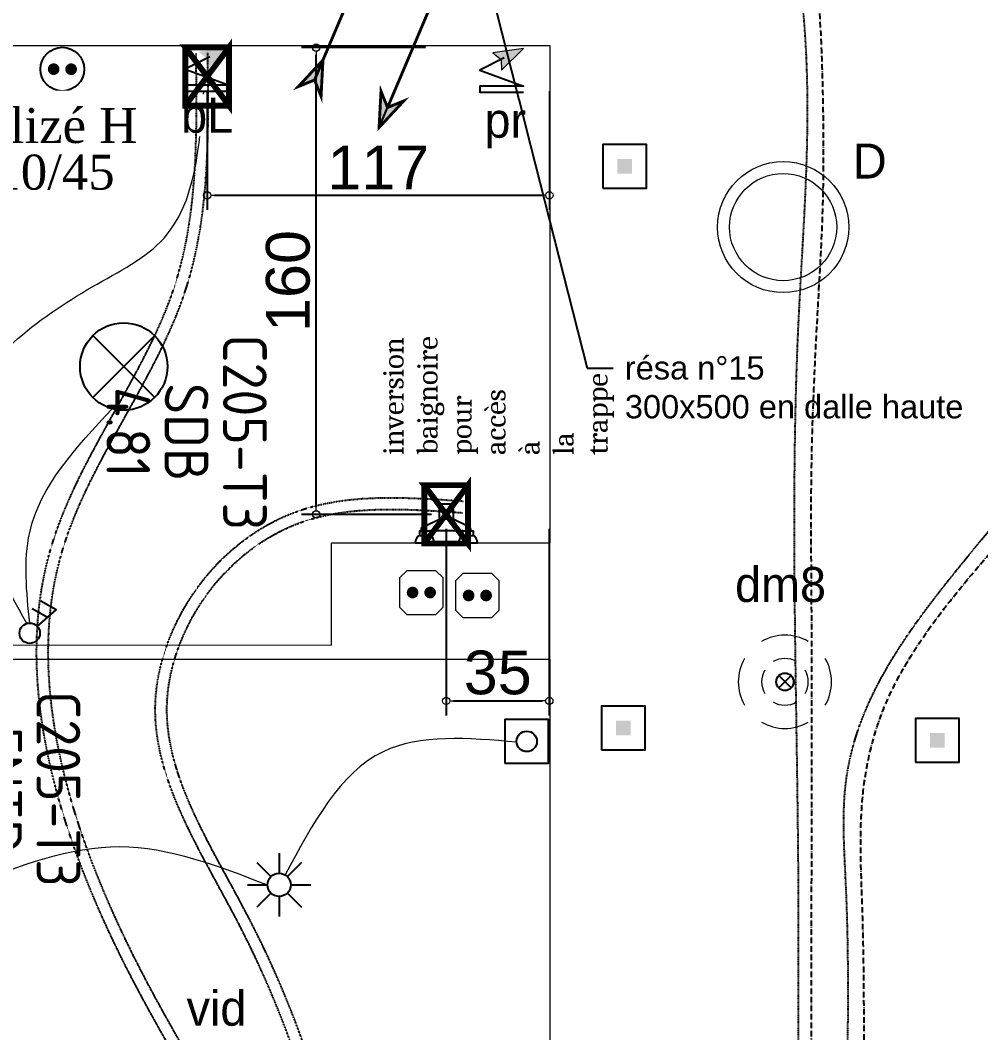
# Model space of a CAD drawing. Header units: millimetres. Extents: x 449410 to 506007, y -379864 to -318775.
# Drawn here: x 466009 to 469306, y -332279 to -328805 of the extents above; entities that cross this region are included whole.
import ezdxf
from ezdxf import colors
from ezdxf.entities.mleader import LeaderData, LeaderLine
from ezdxf.math import Vec2, Vec3

# ---------------------------------------------------------------- set-up
doc = ezdxf.new("R2010")
doc.units = ezdxf.units.MM
doc.set_wipeout_variables(frame=1)
doc.linetypes.add('prlm_ef', pattern=[0.165, 0.1, -0.065])
doc.linetypes.add('prlm_gaz', pattern=[36, 24, -3, 0, -3, 0, -3, 0, -3])
doc.layers.add('_GAZELEC-BOITE INCORPO', color=36, linetype='Continuous', lineweight=18)
doc.layers.add('_GAZELEC-RESERVATION', color=1, linetype='Continuous', lineweight=18)
for name, color, linetype in [('_GAZELEC-EAU CHAUDE', 1, 'Continuous'), ('GAZ-EU FLECHE', 42, 'Continuous'), ('GAZ-FLECHE VMC', 93, 'Continuous'), ('gaz-modifications', 30, 'Continuous'), ('prlm-EAU-EF', 161, 'Continuous'), ('prlm-ELEC-CFA', 181, 'Continuous'), ('prlm-ELEC-CFO', 201, 'Continuous'), ('prlm-GAZ', 20, 'Continuous'), ('prlm-MOD', 64, 'Continuous'), ('prlm-VMC', 93, 'Continuous')]:
    doc.layers.add(name, color=color, linetype=linetype)
doc.layers.add('prlm-xpoly', color=7, linetype='Continuous', plot=False)
doc.styles.add('Arial', font='arial.ttf')
doc.styles.add('prlm-elec-cfa', font='comic.ttf', dxfattribs={"height": 12})
doc.styles.add('prlm-elec-cfo', font='comic.ttf', dxfattribs={"height": 12})
doc.styles.add('prlm-mod', font='cambriaz.ttf', dxfattribs={"height": 18})
doc.styles.add('prlm-vmc', font='pala.ttf', dxfattribs={"height": 14})
doc.styles.add('prlm-xpoly', font='isocp.shx', dxfattribs={"height": 15})
doc.styles.get("Standard").update_dxf_attribs({"font": 'arial.ttf'})
doc.dimstyles.new('200', dxfattribs={"dimtxt": 150, "dimasz": 25, "dimexe": 50, "dimexo": 50, "dimgap": 20, "dimtad": 1, "dimdec": 0, "dimlfac": 0.1, "dimdsep": 46, "dimtxsty": 'Arial', "dimblk1": 'DOTBLANK', "dimblk2": 'DOTBLANK', "dimsah": 1, "dimcen": 25, "dimclrd": 5, "dimclre": 5, "dimadec": 0, "dimazin": 0, "dimtfac": 1, "dimtdec": 0, "dimtmove": 0, "dimatfit": 3, "dimldrblk": 'DOTBLANK', "dimfxl": 50, "dimtolj": 1, "dimtzin": 0, "dimarcsym": 0})

# ---------------------------------------------------------------- blocks, each defined once
blk = doc.blocks.new('xi.BSO')
at = {"layer": 'prlm-ELEC-CFO', "lineweight": 5}
blk.add_hatch(color=0, dxfattribs=at).paths.add_polyline_path([(-2.5, -2.5), (2.5, -2.5), (2.5, 2.5), (-2.5, 2.5)])
at = {"layer": 'prlm-ELEC-CFO', "color": 0, "flags": 128}
blk.add_lwpolyline([(-7.5, -7.5), (7.5, -7.5), (7.5, 7.5), (-7.5, 7.5)], close=True, dxfattribs=at)
blk = doc.blocks.new('xi.PCHT')
at = {"color": 0, "lineweight": 5}
blk.add_wipeout([(-7.5, -7.5), (7.5, -7.5), (7.5, 7.5), (-7.5, 7.5)], dxfattribs=at).dxf.layer = 'prlm-ELEC-CFO'
at = {"layer": 'prlm-ELEC-CFO', "color": 0, "linetype": 'ByBlock', "lineweight": 5, "const_width": 2}
for points in [[(-4, 0, 1), (-2, 0, 1)], [(2, 0, 1), (4, 0, 1)]]:
    blk.add_lwpolyline(points, format="xyb", close=True, dxfattribs=at)
at = {"layer": 'prlm-ELEC-CFO', "color": 0, "linetype": 'ByBlock', "lineweight": -2}
blk.add_circle((0, 0), 7.5, dxfattribs=at)
blk = doc.blocks.new('xi.PR')
at = {"layer": 'prlm-ELEC-CFO', "lineweight": 5}
blk.add_hatch(color=0, dxfattribs=at).paths.add_polyline_path([(-3, 6), (-0.1, 3.7), (0, 0), (7.5, 7.5)])
at = {"layer": 'prlm-ELEC-CFO', "color": 0, "lineweight": 5, "flags": 128}
blk.add_lwpolyline([(-3, 6), (-0.1, 3.7), (0, 0), (7.5, 7.5)], close=True, dxfattribs=at)
at = {"layer": 'prlm-ELEC-CFO', "color": 0}
blk.add_lwpolyline([(0.95, 4.23), (-7.5, 0), (7.5, -5.5), (-7.5, -5.5), (-7.5, -7.5), (7.5, -7.5)], dxfattribs=at)
blk = doc.blocks.new('xi.DA')
at = {"layer": 'prlm-ELEC-CFO', "color": 0}
for points in [[(0.61, -1.67), (7.04, 4.05), (1.81, 7.01)], [(4.05, 1.39), (-1.17, 4.34)]]:
    blk.add_lwpolyline(points, dxfattribs=at)
blk.add_circle((-2, -4), 3.5, dxfattribs=at)
blk = doc.blocks.new('xi.PTCE')
at = {"layer": 'prlm-ELEC-CFO', "color": 0}
for points in [[(-10.61, 10.61), (10.61, -10.61)], [(10.61, 10.61), (-10.61, -10.61)]]:
    blk.add_lwpolyline(points, dxfattribs=at)
at = {"layer": 'prlm-ELEC-CFO', "color": 0, "linetype": 'ByBlock'}
blk.add_circle((0, 0), 15, dxfattribs=at)
blk = doc.blocks.new('xi.BL')
at = {"color": 0, "lineweight": 5}
blk.add_wipeout([(-7.5, -7.5), (7.5, -7.5), (7.5, 7.5), (-7.5, 7.5)], dxfattribs=at).dxf.layer = 'prlm-ELEC-CFO'
at = {"layer": 'prlm-ELEC-CFO', "lineweight": 5}
blk.add_hatch(color=0, dxfattribs=at).paths.add_polyline_path([(-3, 6), (-0.1, 3.7), (0, 0), (7.5, 7.5)])
at = {"layer": 'prlm-ELEC-CFO', "color": 0}
blk.add_lwpolyline([(0.95, 4.23), (-7.5, 0), (7.5, -5.5), (-7.5, -5.5), (-7.5, -7.5), (7.5, -7.5)], dxfattribs=at)
blk = doc.blocks.new('xi.dchrob')
at = {"layer": 'prlm-MOD', "color": 161}
for p, q in [((8.16, -2.3), (8.16, 2.3)), ((13.38, 1.16), (13.38, -1.16))]:
    blk.add_line(p, q, dxfattribs=at)
for points in [[(0, 10.66), (0, 4.16)], [(5.77, 7.56), (8.16, 2.38)], [(4.19, -5.66), (4.19, 5.66)], [(5.77, -7.26), (8.16, -2.37)], [(0, -4.16), (0, -10.66)]]:
    blk.add_lwpolyline(points, dxfattribs=at)
for points in [[(2.5, 9.16), (4.19, 9.16), (4.19, 5.66), (2.5, 5.66)], [(13.38, -2.37), (8.16, -2.37), (8.16, 2.38), (13.38, 2.38)], [(2.5, -5.66), (4.19, -5.66), (4.19, -9.16), (2.5, -9.16)]]:
    blk.add_lwpolyline(points, close=True, dxfattribs=at)
for centre, radius, start, end in [((0, 7.41), 3.25, 32.579, 90), ((4.65, 7.56), 1.13, 0, 114.0743), ((0, 7.41), 3.25, 270, 327.421), ((0, -7.41), 3.25, 32.579, 90), ((0, -7.41), 3.25, 270, 327.421), ((4.65, -7.26), 1.13, 245.9257, 360)]:
    blk.add_arc(centre, radius, start, end, dxfattribs=at)
blk = doc.blocks.new('xi.PCGTL')
at = {"layer": 'prlm-ELEC-CFO', "color": 0, "lineweight": 0}
blk.add_lwpolyline([(-7.5, -5), (-5, -7.5), (5, -7.5), (7.5, -5), (7.5, 5), (5, 7.5), (-5, 7.5), (-7.5, 5)], close=True, dxfattribs=at)
at = {"layer": 'prlm-ELEC-CFO', "color": 0, "linetype": 'ByBlock', "lineweight": 5, "const_width": 2}
for points in [[(-4, 0, 1), (-2, 0, 1)], [(2, 0, 1), (4, 0, 1)]]:
    blk.add_lwpolyline(points, format="xyb", close=True, dxfattribs=at)
blk = doc.blocks.new('xi.BP')
at = {"layer": 'prlm-ELEC-CFO', "color": 0, "flags": 128}
blk.add_lwpolyline([(-7.5, -7.5), (7.5, -7.5), (7.5, 7.5), (-7.5, 7.5)], close=True, dxfattribs=at)
at = {"layer": 'prlm-ELEC-CFO', "color": 0}
blk.add_circle((0, 0), 3.5, dxfattribs=at)
blk = doc.blocks.new('xi.SPOT')
at = {"color": 0, "lineweight": 5}
blk.add_wipeout([(-4, 0), (-2.83, -2.83), (0, -4), (2.83, -2.83), (4, 0), (2.83, 2.83), (0, 4), (-2.83, 2.83)], dxfattribs=at).dxf.layer = 'prlm-ELEC-CFO'
at = {"layer": 'prlm-ELEC-CFO', "color": 0, "linetype": 'ByBlock', "lineweight": -2, "flags": 128}
for points in [[(0, 10.88), (0, 4)], [(-7.69, 7.69), (-2.83, 2.83)], [(7.69, 7.69), (2.83, 2.83)], [(-10.88, 0), (-4, 0)], [(4, 0), (10.88, 0)], [(-2.83, -2.83), (-7.69, -7.69)], [(2.83, -2.83), (7.69, -7.69)], [(0, -4), (0, -10.88)]]:
    blk.add_lwpolyline(points, dxfattribs=at)
at = {"layer": 'prlm-ELEC-CFO', "color": 0, "linetype": 'ByBlock', "lineweight": -2}
blk.add_circle((0, 0), 4, dxfattribs=at)
blk = doc.blocks.new('xi.dm8')
at = {"layer": 'prlm-ELEC-CFO', "color": 0}
for points in [[(-2.12, 2.12), (2.12, -2.12)], [(2.12, 2.12), (-2.12, -2.12)]]:
    blk.add_lwpolyline(points, dxfattribs=at)
blk.add_circle((0, 0), 3, dxfattribs=at)
at = {"layer": 'prlm-ELEC-CFO', "color": 0, "lineweight": 13}
for radius, start, end in [(16, 60, 120), (16, 150, 210), (8, 60, 120), (16, 330, 30), (8, 150, 210), (8, 330, 30), (8, 240, 300), (16, 240, 300)]:
    blk.add_arc((0, 0), radius, start, end, dxfattribs=at)
blk = doc.blocks.new('xi.lumD')
at = {"layer": 'prlm-ELEC-CFO', "color": 0, "linetype": 'ByBlock', "lineweight": 13}
for radius in [22.49, 18.39]:
    blk.add_circle((0, 0), radius, dxfattribs=at)
blk = doc.blocks.new('FLECHE2')
h = blk.add_hatch(color=256)
h.dxf.hatch_style = 1
h.paths.add_polyline_path([(496271.9, -370023.3), (496278.4, -369899.2), (496300.9, -369954.8), (496356.5, -369932.3)])
at = {"const_width": 10}
for points in [[(496066.7, -370507.2), (496300.9, -369954.8), (496356.5, -369932.3), (496271.9, -370023.3), (496300.9, -369954.8), (496278.4, -369899.2), (496271.9, -370023.3), (496356.5, -369932.3), (496300.9, -369954.8), (496278.4, -369899.2), (496271.9, -370023.3)], [(496271.9, -370023.3), (496278.4, -369899.2), (496300.9, -369954.8), (496356.5, -369932.3), (496271.9, -370023.3)]]:
    blk.add_lwpolyline(points, dxfattribs=at)
blk = doc.blocks.new('FLECHE1')
h = blk.add_hatch(color=256)
h.dxf.hatch_style = 1
h.paths.add_polyline_path([(495907.1, -370439.6), (495913.6, -370315.5), (495936.1, -370371.1), (495991.7, -370348.6)])
for p, q in [((495907.1, -370439.6), (496141.3, -369887.2)), ((495913.6, -370315.5), (495907.1, -370439.6)), ((495913.6, -370315.5), (495907.1, -370439.6)), ((495936.1, -370371.1), (495913.6, -370315.5)), ((495936.1, -370371.1), (495913.6, -370315.5)), ((495991.7, -370348.6), (495907.1, -370439.6)), ((495907.1, -370439.6), (495991.7, -370348.6)), ((495936.1, -370371.1), (495991.7, -370348.6)), ((495991.7, -370348.6), (495936.1, -370371.1)), ((495907.1, -370439.6), (495936.1, -370371.1))]:
    blk.add_line(p, q)
at = {"const_width": 10}
for points in [[(495936.1, -370371.1), (496141.3, -369887.2)], [(495907.1, -370439.6), (495913.6, -370315.5), (495936.1, -370371.1), (495991.7, -370348.6), (495907.1, -370439.6)]]:
    blk.add_lwpolyline(points, dxfattribs=at)
blk = doc.blocks.new('_DOTBLANK')
at = {"color": 0, "linetype": 'ByBlock'}
blk.add_line((-0.5, 0), (-1, 0), dxfattribs=at)
blk.add_circle((0, 0), 0.5, dxfattribs=at)
blk = doc.blocks.new('*D176')
at = {"layer": '_GAZELEC-BOITE INCORPO', "color": 5, "lineweight": -2, "transparency": 16777216}
for p, q in [((467471.2, -330550.3), (467471.2, -331190.4)), ((467825.4, -330550.3), (467825.4, -331190.4)), ((467496.2, -331140.4), (467800.4, -331140.4))]:
    blk.add_line(p, q, dxfattribs=at)
at = {"layer": '_GAZELEC-BOITE INCORPO', "color": 5, "lineweight": -2, "transparency": 16777216, "xscale": 25, "yscale": 25, "zscale": 25, "rotation": 180}
blk.add_blockref('_DOTBLANK', (467471.2, -331140.4), dxfattribs=at)
at = {"layer": '_GAZELEC-BOITE INCORPO', "color": 5, "lineweight": -2, "transparency": 16777216, "xscale": 25, "yscale": 25, "zscale": 25}
blk.add_blockref('_DOTBLANK', (467825.4, -331140.4), dxfattribs=at)
at = {"layer": '_GAZELEC-BOITE INCORPO', "color": 0, "transparency": 16777216, "insert": (467648.3, -331043.7), "char_height": 150, "attachment_point": 5, "style": 'Arial'}
blk.add_mtext('\\A1;35', dxfattribs=at)
blk = doc.blocks.new('*D177')
at = {"layer": '_GAZELEC-BOITE INCORPO', "color": 5, "lineweight": -2, "transparency": 16777216}
for p, q in [((467400.9, -328899.1), (466975.4, -328899.1)), ((467025.4, -330475.3), (467025.4, -328924.1)), ((467421.2, -330500.3), (466975.4, -330500.3))]:
    blk.add_line(p, q, dxfattribs=at)
at = {"layer": '_GAZELEC-BOITE INCORPO', "color": 5, "lineweight": -2, "transparency": 16777216, "xscale": 25, "yscale": 25, "zscale": 25}
for p, rotation in [((467025.4, -328899.1), 90), ((467025.4, -330500.3), 270)]:
    blk.add_blockref('_DOTBLANK', p, dxfattribs=dict(at, rotation=rotation))
at = {"layer": '_GAZELEC-BOITE INCORPO', "color": 0, "transparency": 16777216, "insert": (466928.8, -329699.7), "char_height": 150, "attachment_point": 5, "rotation": 90, "style": 'Arial'}
blk.add_mtext('\\A1;160', dxfattribs=at)
blk = doc.blocks.new('*D178')
at = {"layer": '_GAZELEC-BOITE INCORPO', "color": 5, "lineweight": -2, "transparency": 16777216}
for p, q in [((466651.1, -329047.9), (466651.1, -329455.7)), ((467825.7, -329047.8), (467825.7, -329455.7)), ((466676.1, -329405.7), (467800.7, -329405.7))]:
    blk.add_line(p, q, dxfattribs=at)
at = {"layer": '_GAZELEC-BOITE INCORPO', "color": 5, "lineweight": -2, "transparency": 16777216, "xscale": 25, "yscale": 25, "zscale": 25, "rotation": 180}
blk.add_blockref('_DOTBLANK', (466651.1, -329405.7), dxfattribs=at)
at = {"layer": '_GAZELEC-BOITE INCORPO', "color": 5, "lineweight": -2, "transparency": 16777216, "xscale": 25, "yscale": 25, "zscale": 25}
blk.add_blockref('_DOTBLANK', (467825.7, -329405.7), dxfattribs=at)
at = {"layer": '_GAZELEC-BOITE INCORPO', "color": 0, "transparency": 16777216, "insert": (467238.4, -329310.4), "char_height": 150, "attachment_point": 5, "style": 'Arial'}
blk.add_mtext('\\A1;117', dxfattribs=at)

msp = doc.modelspace()

# ---------------------------------------------------------------- linework, layer by layer
at = {"layer": '_GAZELEC-BOITE INCORPO', "const_width": 20}
msp.add_lwpolyline([(467446.231, -330400.301), (467396.231, -330400.305), (467396.246, -330600.298), (467546.246, -330600.293), (467546.231, -330400.293), (467396.231, -330400.305), (467546.246, -330600.293), (467546.224, -330400.293), (467396.246, -330600.298)], dxfattribs=at)
at = {"layer": 'prlm-ELEC-CFO', "lineweight": 13}
for points in [[(466041.998, -330873.189), (466041.998, -330562.147), (466325.268, -330137.818)], [(467713.068, -331281.76), (467254.745, -331314.645), (466918.922, -331737.645)], [(465837.932, -331771.695), (466350.799, -331640.426), (466857.932, -331771.695)]]:
    msp.add_spline(points, degree=3, dxfattribs=at)
at = {"layer": 'prlm-xpoly', "lineweight": 0}
for points in [[(465256.977, -329467.607), (465256.977, -330947.873), (467078.209, -330948.588), (467077.378, -330598.291), (467828.003, -330598.579), (467828.003, -328892.916), (465618.441, -328892.916), (465618.209, -329467.608)], [(465256.987, -334694.863), (466378.675, -334693.164), (466378.794, -332452.164), (467828.003, -332452.164), (467827.973, -330998.743), (465256.935, -330998.156), (465256.983, -333432.864), (464587.318, -333433.113), (464587.319, -334644.863), (465256.987, -334644.846)]]:
    msp.add_lwpolyline(points, close=True, dxfattribs=at)

# ---------------------------------------------------------------- block references
at = {"layer": 'GAZ-EU FLECHE'}
msp.add_blockref('FLECHE1', (-28665.865, 41266.664), dxfattribs=at)
at = {"layer": 'GAZ-FLECHE VMC', "rotation": 180}
msp.add_blockref('FLECHE2', (963320.369, -698964.913), dxfattribs=at)
at = {"layer": 'prlm-ELEC-CFO', "xscale": 10, "yscale": 10, "zscale": 10}
for name, p in [('xi.PR', (467661.422, -328976.75)), ('xi.BSO', (468084.307, -329306.581)), ('xi.lumD', (468628, -329514.741)), ('xi.PTCE', (466364.777, -329993.114)), ('xi.PCGTL', (467386.263, -330768.633)), ('xi.PCGTL', (467578.481, -330778.745)), ('xi.DA', (466061.998, -330868.189)), ('xi.dm8', (468634.088, -331074.858)), ('xi.BSO', (468079.261, -331233.754)), ('xi.BSO', (469157.304, -331275.323)), ('xi.BP', (467747.979, -331279.255))]:
    msp.add_blockref(name, p, dxfattribs=at)
at = {"layer": 'prlm-MOD', "xscale": 10, "yscale": 10, "zscale": 10, "rotation": 89.99999999999937}
msp.add_blockref('xi.dchrob', (467472.14, -330598.471), dxfattribs=at)

# ---------------------------------------------------------------- texts
at = {"layer": 'gaz-modifications', "insert": (467255.186, -330296.348), "char_height": 70, "width": 6.63149, "attachment_point": 1, "rotation": 90, "style": 'prlm-mod'}
msp.add_mtext('inversion baignoire\\Ppour accès à la trappe', dxfattribs=at)
at = {"layer": 'prlm-ELEC-CFO', "lineweight": 20, "char_height": 120, "attachment_point": 2, "line_spacing_factor": 0.8, "style": 'prlm-elec-cfo', "bg_fill": 3, "box_fill_scale": 0.95, "bg_fill_color": 256, "bg_fill_transparency": 0}
for s, insert in [('D', (468925.574, -329228.018)), ('dm8', (468619.091, -330680.972))]:
    msp.add_mtext(s, dxfattribs=dict(at, insert=insert))
at = {"layer": 'prlm-xpoly', "lineweight": 20, "char_height": 150, "attachment_point": 5, "rotation": 269.999993, "line_spacing_factor": 0.8, "style": 'prlm-xpoly'}
for s, insert in [('C205-T3\\PSDB\\P4.81', (466580.346, -330218.799)), ('C205-T3\\PENTR\\P7.06', (465940.43, -331442.556))]:
    msp.add_mtext(s, dxfattribs=dict(at, insert=insert))

# ---------------------------------------------------------------- dimensions: what is measured, and where the dimension line sits
at = {"layer": '_GAZELEC-BOITE INCORPO'}
dim = msp.add_linear_dim(base=(467025.433, -328899.132), p1=(467471.238, -330500.299), p2=(467450.946, -328899.132), angle=90, dimstyle='200', dxfattribs=at)
dim.commit()
dim.dimension.update_dxf_attribs({"geometry": '*D177', "text_midpoint": (466928.847, -329699.716)})
dim = msp.add_linear_dim(base=(467825.426, -331140.359), p1=(467471.238, -330500.299), p2=(467825.426, -330500.299), dimstyle='200', dxfattribs=at)
dim.commit()
dim.dimension.update_dxf_attribs({"geometry": '*D176', "text_midpoint": (467648.332, -331043.722)})

# ---------------------------------------------------------------- next in the draw order: linework, layer by layer
at = {"layer": 'prlm-EAU-EF', "linetype": 'prlm_ef'}
for points in [[(469527.667, -337291.356), (469241.507, -337256.241), (468917.079, -337169.53), (468437.129, -336713.837), (468370.546, -336336.805), (468537.275, -335643.842), (468680.746, -334337.694), (468680.746, -332388.872), (468680.746, -331783.149), (468680.746, -329848.335), (468680.746, -328628.302), (468554.979, -328280.598), (468214.741, -328140.308), (467817.542, -328121.753)], [(469512.953, -337271.644), (469282.069, -337221.851), (468601.776, -336874.418), (468450.207, -336502), (468616.346, -335804.345), (468818.379, -334791.522), (468843.993, -334253.936), (468843.993, -332720.155), (468843.993, -331781.267), (468843.993, -331416.143), (469596.895, -330214.369), (469996.079, -328963.715), (469996.079, -328444.252)]]:
    msp.add_spline(points, degree=3, dxfattribs=at)
at = {"layer": 'prlm-GAZ', "linetype": 'prlm_gaz', "ltscale": 0.8}
for points in [[(469572.537, -336880.319), (469230.289, -336858.252), (468586.051, -336335.68), (468586.051, -335759.814), (468634.952, -335492.143), (468708.723, -334828.883), (468725.938, -334541.323), (468725.938, -334107.697), (468725.938, -333384.542), (468725.938, -332472.583), (468725.938, -331721.969), (468725.938, -330840.972), (468725.938, -330322.109), (468748.049, -329782.153), (468762.327, -329505.843), (468762.327, -328966.446), (468717.082, -328516.852), (468629.333, -328294.253), (468530.24, -328195.16), (468241.265, -328095.776), (467830.69, -328072.668)], [(469565.067, -336867.343), (469340.842, -336841.919), (468874.739, -336604.365), (468653.406, -336244.433), (468653.406, -336042.784), (468741.419, -335639.392), (468825.623, -335209.195), (468899.583, -334586.906), (468899.583, -333255.935), (468899.583, -331839.995), (468899.583, -331485.428), (468957.868, -331207.336), (469226.485, -330765.931), (469659.791, -330226.428), (469858.769, -329830.848), (469990.949, -329377.081), (470029.92, -328445.089)]]:
    msp.add_spline(points, degree=3, dxfattribs=at)

# ---------------------------------------------------------------- next in the draw order: block references
at = {"layer": 'prlm-ELEC-CFO', "xscale": 10, "yscale": 10, "zscale": 10}
msp.add_blockref('xi.SPOT', (466897.932, -331771.695), dxfattribs=at)

# ---------------------------------------------------------------- next in the draw order: texts
at = {"layer": 'prlm-ELEC-CFA', "lineweight": 20, "insert": (466683.148, -332195.526), "char_height": 120, "attachment_point": 5, "line_spacing_factor": 0.8, "style": 'prlm-elec-cfa', "bg_fill": 3, "box_fill_scale": 1.1, "bg_fill_color": 256, "bg_fill_transparency": 0}
msp.add_mtext('vid', dxfattribs=at)
at = {"layer": 'prlm-ELEC-CFO', "lineweight": 20, "char_height": 120, "attachment_point": 5, "line_spacing_factor": 0.8, "style": 'prlm-elec-cfo', "bg_fill": 3, "box_fill_scale": 1.1, "bg_fill_color": 256, "bg_fill_transparency": 0}
for s, insert in [('ht', (466154.155, -329123.676)), ('pr', (467674.31, -329166.154))]:
    msp.add_mtext(s, dxfattribs=dict(at, insert=insert))

# ---------------------------------------------------------------- next in the draw order: linework, layer by layer
at = {"layer": '_GAZELEC-EAU CHAUDE', "linetype": 'prlm_ef'}
msp.add_spline([(467169.074, -334065.954), (467169.074, -333956.498), (467169.074, -333680.735), (466760.972, -331908.06), (466473.817, -331139.07), (466658.852, -330700.231), (466940.235, -330497.529), (467530.419, -330454.824)], degree=3, dxfattribs=at)
at = {"layer": 'prlm-EAU-EF', "linetype": 'prlm_ef'}
msp.add_open_spline([(467209.074, -334065.907), (467209.051, -334046.411), (467209.028, -334026.929), (467209.021, -333990.303), (467209.034, -333973.157), (467209.116, -333938.882), (467209.185, -333921.727), (467209.418, -333870.214), (467209.605, -333835.808), (467209.707, -333775.129), (467209.676, -333748.88), (467209.39, -333706.863), (467209.23, -333691.111), (467208.774, -333659.595), (467208.478, -333643.84), (467207.387, -333596.579), (467206.386, -333565.082), (467202.525, -333470.633), (467198.808, -333407.722), (467183.94, -333219.262), (467169.072, -333093.984), (467122.677, -332813.179), (467087.884, -332658.02), (466997.307, -332350.913), (466941.522, -332198.964), (466863.657, -332026.917), (466853.291, -332004.651), (466835.582, -331967.664), (466828.39, -331952.915), (466814.547, -331925.044), (466807.921, -331911.916), (466797.252, -331891.114), (466793.271, -331883.427), (466785.259, -331868.086), (466781.227, -331860.429), (466769.071, -331837.498), (466760.887, -331822.264), (466736.234, -331776.698), (466719.667, -331746.504), (466682.276, -331677.673), (466661.615, -331639.128), (466622.686, -331562.367), (466604.42, -331524.153), (466571.822, -331447.964), (466557.492, -331409.992), (466537.437, -331344.698), (466530.426, -331317.338), (466519.723, -331262.638), (466516.031, -331235.3), (466513.47, -331196.144), (466513.051, -331184.369), (466512.959, -331161.662), (466513.231, -331150.735), (466514.444, -331128.823), (466515.385, -331117.812), (466519.187, -331084.674), (466523.029, -331062.441), (466535.639, -331007.307), (466545.889, -330974.43), (466571.325, -330909.824), (466586.51, -330878.094), (466621.248, -330816.837), (466640.802, -330787.31), (466670.562, -330748.554), (466679.172, -330737.954), (466705.797, -330706.973), (466724.629, -330687.387), (466764.138, -330650.626), (466784.813, -330633.452), (466836.577, -330595.208), (466868.423, -330575.488), (466912.436, -330553.179), (466923.691, -330547.884), (466942.059, -330539.908), (466949.109, -330537.002), (466963.282, -330531.471), (466970.415, -330528.842), (466991.955, -330521.346), (467006.5, -330516.871), (467048.495, -330505.476), (467076.386, -330499.718), (467133.299, -330490.947), (467162.321, -330487.934), (467221.324, -330484.108), (467251.305, -330483.295), (467312.031, -330483.295), (467342.776, -330484.108), (467404.831, -330486.765), (467436.14, -330488.609), (467487.578, -330491.96), (467507.595, -330493.343), (467527.663, -330494.729)], degree=3, knots=[0, 0, 0, 0, 58.48995867, 58.48995867, 110.02975287, 110.02975287, 161.56954707, 161.56954707, 264.64913548, 264.64913548, 343.05983958, 343.05983958, 390.02431118, 390.02431118, 436.98878278, 436.98878278, 530.91772598, 530.91772598, 718.77561239, 718.77561239, 1094.49138519, 1094.49138519, 1565.31115362, 1565.31115362, 2036.13092205, 2036.13092205, 2106.29946115, 2106.29946115, 2152.95784508, 2152.95784508, 2194.6115085, 2194.6115085, 2219.05697479, 2219.05697479, 2243.50244108, 2243.50244108, 2292.39337366, 2292.39337366, 2390.17523881, 2390.17523881, 2516.35042858, 2516.35042858, 2642.52561834, 2642.52561834, 2768.70080811, 2768.70080811, 2859.95384309, 2859.95384309, 2951.20687807, 2951.20687807, 2990.39553134, 2990.39553134, 3026.66269576, 3026.66269576, 3062.92986018, 3062.92986018, 3135.46418901, 3135.46418901, 3242.94927808, 3242.94927808, 3350.43436715, 3350.43436715, 3457.91945622, 3457.91945622, 3499.67682416, 3499.67682416, 3583.19156004, 3583.19156004, 3666.70629593, 3666.70629593, 3784.93005263, 3784.93005263, 3824.97789071, 3824.97789071, 3849.71263583, 3849.71263583, 3874.44738095, 3874.44738095, 3923.9168712, 3923.9168712, 4015.51321877, 4015.51321877, 4107.10956635, 4107.10956635, 4198.70591392, 4198.70591392, 4290.3022615, 4290.3022615, 4381.89860908, 4381.89860908, 4439.89106669, 4439.89106669, 4439.89106669, 4439.89106669], dxfattribs=at)

# ---------------------------------------------------------------- next in the draw order: block references
at = {"layer": 'prlm-ELEC-CFO', "xscale": 10, "yscale": 10, "zscale": 10}
msp.add_blockref('xi.PCHT', (466154.155, -328972.916), dxfattribs=at)

# ---------------------------------------------------------------- next in the draw order: leaders
at = {"layer": '_GAZELEC-RESERVATION', "color": 6}
ml = msp.add_multileader_mtext('Standard', dxfattribs=at)
ml.set_content('résa n°15\\P300x500 en dalle haute', color=6)
ml.set_leader_properties()
ml.build(insert=Vec2(0, 0))
ml.multileader.update_dxf_attribs({"has_text_frame": 1, "arrow_head_size": 80, "scale": 20})
ctx = ml.context
ctx.base_point, ctx.scale, ctx.char_height, ctx.arrow_head_size, ctx.landing_gap_size, ctx.plane_origin = Vec3(468044.676, -329998.352), 20, 80, 80, 40, Vec3(462503.752, -329799.974)
notes = []
notes.append((ctx, [(1, (1, 1, 0), (467954.831, -329998.352), (1, 0), 89.845, [(0, [(467590.288, -328562.423)], 0, [])])]))
ctx.mtext.insert, ctx.mtext.width, ctx.mtext.flow_direction = Vec3(468084.676, -329957.642), 1568.85041, 5
for ctx, leaders in notes:
    for number, flags, end, landing, length, lines in leaders:
        leader = LeaderData()
        leader.index, (leader.has_last_leader_line, leader.has_dogleg_vector, leader.attachment_direction) = number, flags
        leader.last_leader_point, leader.dogleg_vector, leader.dogleg_length = Vec3(end), Vec3(landing), length
        for number, points, colour, breaks in lines:
            line = LeaderLine()
            line.index, line.vertices, line.color, line.breaks = number, Vec3.list(points), colors.encode_raw_color(colour), breaks
            leader.lines.append(line)
        ctx.leaders.append(leader)

# ---------------------------------------------------------------- next in the draw order: linework, layer by layer
at = {"layer": 'prlm-ELEC-CFO', "lineweight": 13}
msp.add_spline([(466032.128, -330874.61), (465818.475, -330147.707), (466256.175, -329720.11), (466502.998, -329552.361), (466639.101, -329047.916)], degree=3, dxfattribs=at)

# ---------------------------------------------------------------- next in the draw order: texts
at = {"layer": 'prlm-ELEC-CFO', "lineweight": 20, "insert": (466651.092, -329131.744), "char_height": 120, "attachment_point": 5, "line_spacing_factor": 0.8, "style": 'prlm-elec-cfo', "bg_fill": 3, "box_fill_scale": 1.1, "bg_fill_color": 256, "bg_fill_transparency": 0}
msp.add_mtext('bL', dxfattribs=at)
at = {"layer": 'prlm-VMC', "ltscale": 25, "insert": (466127.229, -329247.07), "char_height": 120, "width": 586.14744, "attachment_point": 5, "line_spacing_factor": 0.8, "style": 'prlm-vmc', "bg_fill": 2}
msp.add_mtext('Alizé H 10/45', dxfattribs=at)

# ---------------------------------------------------------------- next in the draw order: block references
at = {"layer": 'prlm-ELEC-CFO', "xscale": 10, "yscale": 10, "zscale": 10}
msp.add_blockref('xi.BL', (466651.092, -328972.916), dxfattribs=at)

# ---------------------------------------------------------------- next in the draw order: leaders
at = {"layer": '_GAZELEC-RESERVATION', "color": 6}
ml = msp.add_multileader_mtext('Standard', dxfattribs=at)
ml.set_content('résa n°15\\P200x400 en dalle haute', color=6)
ml.set_leader_properties()
ml.build(insert=Vec2(0, 0))
ml.multileader.update_dxf_attribs({"has_text_frame": 1, "arrow_head_size": 80, "scale": 20})
ctx = ml.context
ctx.base_point, ctx.scale, ctx.char_height, ctx.arrow_head_size, ctx.landing_gap_size, ctx.plane_origin = Vec3(463633.339, -329998.628), 20, 80, 80, 40, Vec3(458093.834, -329800.251)
notes = []
notes.append((ctx, [(0, (1, 1, 0), (464957.345, -329998.628), (-1, 0), 89.845, [(0, [(465365.801, -329319.052)], 0, [])])]))
ctx.mtext.insert, ctx.mtext.width, ctx.mtext.flow_direction = Vec3(463673.339, -329957.946), 1568.85041, 5
for ctx, leaders in notes:
    for number, flags, end, landing, length, lines in leaders:
        leader = LeaderData()
        leader.index, (leader.has_last_leader_line, leader.has_dogleg_vector, leader.attachment_direction) = number, flags
        leader.last_leader_point, leader.dogleg_vector, leader.dogleg_length = Vec3(end), Vec3(landing), length
        for number, points, colour, breaks in lines:
            line = LeaderLine()
            line.index, line.vertices, line.color, line.breaks = number, Vec3.list(points), colors.encode_raw_color(colour), breaks
            leader.lines.append(line)
        ctx.leaders.append(leader)

# ---------------------------------------------------------------- next in the draw order: linework, layer by layer
at = {"layer": '_GAZELEC-BOITE INCORPO', "const_width": 20}
msp.add_lwpolyline([(466626.092, -328897.918), (466576.092, -328897.921), (466576.108, -329097.915), (466726.108, -329097.91), (466726.092, -328897.91), (466576.092, -328897.921), (466726.108, -329097.91), (466726.086, -328897.91), (466576.108, -329097.915)], dxfattribs=at)
at = {"layer": '_GAZELEC-EAU CHAUDE', "linetype": 'prlm_ef'}
msp.add_open_spline([(467096.576, -334031.966), (467096.625, -334011.303), (467096.673, -333990.666), (467096.689, -333951.753), (467096.665, -333933.476), (467096.415, -333878.602), (467096.012, -333841.989), (467094.117, -333769.073), (467092.625, -333732.77), (467089.115, -333678.827), (467087.734, -333660.931), (467084.817, -333629.101), (467083.375, -333615.127), (467080.674, -333591.881), (467079.509, -333582.567), (467077.011, -333564.014), (467075.678, -333554.766), (467071.427, -333527.101), (467068.261, -333508.764), (467057.81, -333454.049), (467049.573, -333417.964), (467023.42, -333318.374), (467002.983, -333255.576), (466956.104, -333131.343), (466929.662, -333069.907), (466872.15, -332947.739), (466841.08, -332887.007), (466775.725, -332765.597), (466741.441, -332704.921), (466671.098, -332582.969), (466635.04, -332521.694), (466562.608, -332397.878), (466526.234, -332335.336), (466473.526, -332241.813), (466456.744, -332211.587), (466423.346, -332150.172), (466406.737, -332118.975), (466379.773, -332066.915), (466369.249, -332046.225), (466338.125, -331983.74), (466317.983, -331941.543), (466279.258, -331856.27), (466260.675, -331813.191), (466208.395, -331684.445), (466177.413, -331597.783), (466125.394, -331423.188), (466104.356, -331335.253), (466078.099, -331178.535), (466070.443, -331109.725), (466064.224, -330972.889), (466065.662, -330904.859), (466077.838, -330782.097), (466086.909, -330727.117), (466103.897, -330656.372), (466108.236, -330639.905), (466115.209, -330615.678), (466117.553, -330607.856), (466122.403, -330592.272), (466124.909, -330584.507), (466132.659, -330561.287), (466138.133, -330545.909), (466155.376, -330500.054), (466167.964, -330469.858), (466201.699, -330394.657), (466223.91, -330350.042), (466270.283, -330261.695), (466294.446, -330217.962), (466342.953, -330130.913), (466367.296, -330087.596), (466414.421, -330000.959), (466437.202, -329957.64), (466479.497, -329870.62), (466499.01, -329826.921), (466521.77, -329768.117), (466527.198, -329753.342), (466534.614, -329731.891), (466536.843, -329725.257), (466541.179, -329711.959), (466543.287, -329705.291), (466549.435, -329685.233), (466553.3, -329671.787), (466564.232, -329631.237), (466570.635, -329603.92), (466587.012, -329523.535), (466594.893, -329469.765), (466606.303, -329360.665), (466609.833, -329305.335), (466613.982, -329193.524), (466614.6, -329137.044), (466614.406, -329026.216), (466613.664, -328971.906), (466612.918, -328917.437)], degree=3, knots=[0, 0, 0, 0, 62.07391494, 62.07391494, 117.05997884, 117.05997884, 227.03210666, 227.03210666, 337.00423447, 337.00423447, 391.99446995, 391.99446995, 435.40822605, 435.40822605, 464.62588504, 464.62588504, 493.84354403, 493.84354403, 552.27886201, 552.27886201, 669.14949798, 669.14949798, 877.76238052, 877.76238052, 1086.37526306, 1086.37526306, 1294.98814561, 1294.98814561, 1503.60102815, 1503.60102815, 1712.2139107, 1712.2139107, 1920.82679324, 1920.82679324, 2019.38759619, 2019.38759619, 2119.4243479, 2119.4243479, 2184.73338431, 2184.73338431, 2315.35145712, 2315.35145712, 2445.96952994, 2445.96952994, 2702.5976971, 2702.5976971, 2959.22586426, 2959.22586426, 3160.30278206, 3160.30278206, 3361.37969986, 3361.37969986, 3527.34036662, 3527.34036662, 3577.9797836, 3577.9797836, 3602.20568927, 3602.20568927, 3626.43159495, 3626.43159495, 3674.8834063, 3674.8834063, 3771.787029, 3771.787029, 3918.65152981, 3918.65152981, 4065.51603061, 4065.51603061, 4212.38053142, 4212.38053142, 4359.24503222, 4359.24503222, 4506.10953303, 4506.10953303, 4555.20974568, 4555.20974568, 4577.15860093, 4577.15860093, 4599.10745618, 4599.10745618, 4643.00516669, 4643.00516669, 4730.8005877, 4730.8005877, 4898.89369949, 4898.89369949, 5066.98681129, 5066.98681129, 5235.07992308, 5235.07992308, 5394.69273674, 5394.69273674, 5394.69273674, 5394.69273674], dxfattribs=at)
at = {"layer": 'prlm-EAU-EF', "linetype": 'prlm_ef'}
msp.add_spline([(467136.576, -334032.06), (467136.576, -333913.964), (467118.036, -333568.951), (466392.104, -332002.383), (466153.656, -330626.824), (466576.094, -329733.898), (466652.915, -328916.89)], degree=3, dxfattribs=at)

# ---------------------------------------------------------------- next in the draw order: dimensions: what is measured, and where the dimension line sits
at = {"layer": '_GAZELEC-BOITE INCORPO'}
dim = msp.add_linear_dim(base=(467825.746, -329405.74), p1=(466651.1, -328997.916), p2=(467825.746, -328997.842), dimstyle='200', dxfattribs=at)
dim.commit()
dim.dimension.update_dxf_attribs({"geometry": '*D178', "text_midpoint": (467238.423, -329310.433)})

doc.saveas('drawing.dxf')
